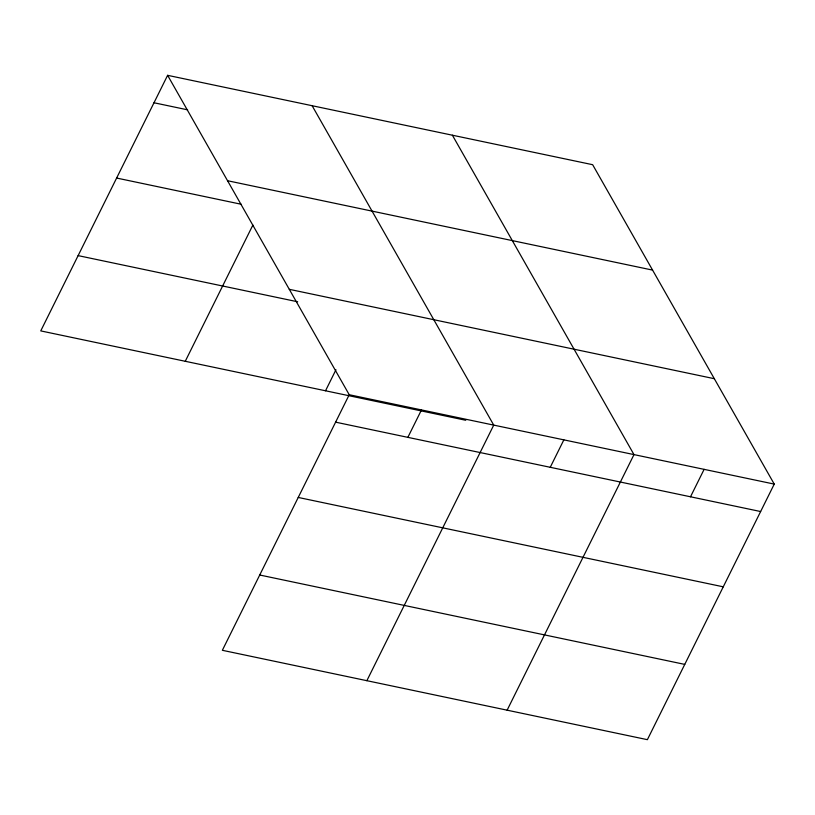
<?xml version="1.0" encoding="UTF-8"?>
<svg xmlns="http://www.w3.org/2000/svg" width="815" height="815" viewBox="0 0 815 815"><rect width="100%" height="100%" fill="white"/><g stroke="black" fill="none" stroke-linecap="round" stroke-linejoin="round"><path stroke-width="1.22" d="M167.615 75.326L349.228 394.725L222.352 650.299L647.385 739.674L774.25 484.1L592.648 164.701L167.615 75.326L40.75 330.9L465.773 420.275M185.26 361.289L252.884 225.062M325.521 390.782L335.963 369.745M407.857 437.36L421.477 409.925M366.862 680.688L493.737 425.114L312.125 105.716M550.247 467.301L563.858 439.856M507.124 710.181L633.989 454.607L452.386 135.209M690.499 496.793L704.119 469.348M153.994 102.761L187.633 109.842M227.548 180.726L652.57 270.101M116.627 178.047L241.199 204.249M289.294 289.325L714.317 378.7M78.118 255.615L297.679 301.784M349.228 394.725L774.25 484.1M335.607 422.16L760.629 511.535M298.229 497.445L723.262 586.82M259.73 575.013L684.753 664.388"/></g></svg>
